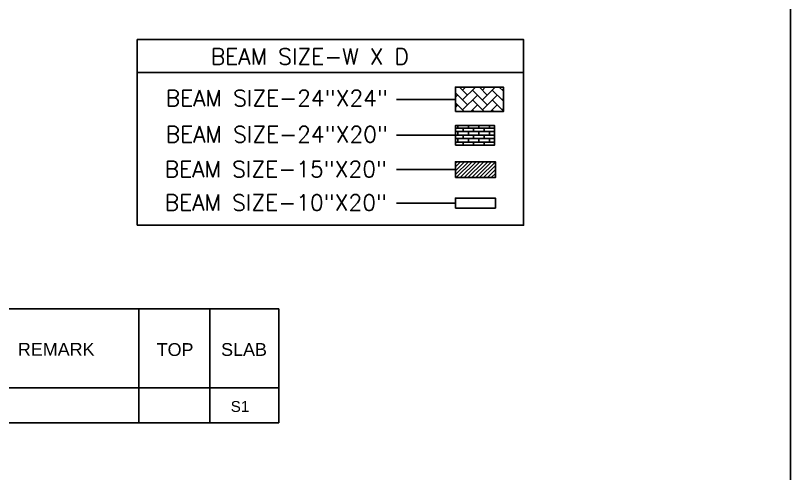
# Model space of a CAD drawing. Header units: inches. Extents: x -13956017 to 293115509, y -946740 to -305538.
# Drawn here: x 1185376 to 1187141, y -921679 to -920635 of the extents above; entities that cross this region are included whole.
import ezdxf
from ezdxf.enums import TextEntityAlignment as Align

# ---------------------------------------------------------------- set-up
doc = ezdxf.new("R2010")
doc.units = ezdxf.units.IN
doc.header["$LTSCALE"] = 6
doc.linetypes.add('CONTINOUS', pattern=[2000000.0, 1000000.0, 1000000.0])
for name, color, linetype in [('A-CUTOUT', 3, 'CONTINOUS'), ('door', 5, 'Continuous'), ('FITTING', 24, 'Continuous'), ('RE', 7, 'Continuous'), ('WAL', 7, 'Continuous')]:
    doc.layers.add(name, color=color, linetype=linetype)
for name, color, linetype, lineweight in [('plan', 7, 'Continuous', 5), ('TEX', 250, 'Continuous', 30), ('W', 250, 'Continuous', 5)]:
    doc.layers.add(name, color=color, linetype=linetype, lineweight=lineweight)
doc.styles.add('A', font='arial.ttf')
doc.styles.add('ROMANS', font='romans.shx')

msp = doc.modelspace()

# ---------------------------------------------------------------- hatches: boundary and pattern name
at = {"layer": 'A-CUTOUT', "ltscale": 0.3}
h = msp.add_hatch(dxfattribs=at)
h.set_pattern_fill('AR-BRSTD', color=256, scale=3)
h.set_pattern_definition([(0, (618123.327, -414964.731), (0, 8.001), []), (90, (618123.327, -414964.731), (-12, 8.001), [8.001, -8.001])])
h.paths.add_polyline_path([(1186377.7, -920930.8), (1186467.1, -920930.8), (1186467.1, -920886.2), (1186377.7, -920886.2)])
at = {"layer": 'door', "ltscale": 0.3}
h = msp.add_hatch(dxfattribs=at)
h.set_pattern_fill('AR-HBONE', color=256, scale=4)
h.set_pattern_definition([(45, (617993.14, -415240.992), (2e-15, 22.627417), [48, -16]), (135, (618004.454, -415229.678), (2e-15, 22.627417), [48, -16])])
h.paths.add_polyline_path([(1186377.7, -920854.5), (1186487.2, -920854.5), (1186487.2, -920798.6), (1186377.7, -920798.6)])
at = {"layer": 'FITTING', "ltscale": 0.3}
h = msp.add_hatch(dxfattribs=at)
h.set_pattern_fill('ANSI31', color=256, scale=50)
h.set_pattern_definition([(45, (486390.643, -383839.887), (-4.419417382, 4.419417382), [])])
h.paths.add_polyline_path([(1186377.7, -921004.8), (1186468.9, -921004.8), (1186468.9, -920968.5), (1186377.7, -920968.5)])

# ---------------------------------------------------------------- linework, layer by layer
for p, q in [((1182999.5, -921303.9), (1185975.7, -921303.9)), ((1185112.3, -921303.9), (1185647.6, -921303.9)), ((1185558.3, -921303.9), (1185725.1, -921303.9)), ((1185656.8, -921303.9), (1185656.8, -921563.8)), ((1185818.2, -921303.9), (1185818.2, -921563.8)), ((1185818.2, -921303.9), (1185818.2, -921563.8)), ((1185975.7, -921303.9), (1185975.7, -921563.8)), ((1185975.7, -921303.9), (1185975.7, -921563.8)), ((1185656.8, -921396.6), (1185656.8, -921563.8)), ((1185818.2, -921396.6), (1185818.2, -921563.8)), ((1185818.2, -921396.6), (1185818.2, -921563.8)), ((1185975.7, -921396.6), (1185975.7, -921563.8)), ((1182999.5, -921484.1), (1185975.7, -921484.1)), ((1182999.5, -921563.8), (1185975.7, -921563.8))]:
    msp.add_line(p, q)
at = {"layer": 'plan', "ltscale": 0.6}
for p in [(1184546.5, -921563.8), (1185052.7, -921563.8)]:
    msp.add_line(p, (1185539.6, -921563.8), dxfattribs=at)
at = {"layer": 'RE', "color": 7, "linetype": 'Continuous', "lineweight": 25, "ltscale": 75}
for p, q in [((1185768.5, -921113.5), (1186533.1, -921113.5)), ((1185211.1, -921563.8), (1185975.7, -921563.8))]:
    msp.add_line(p, q, dxfattribs=at)
at = {"layer": 'TEX', "lineweight": 25, "ltscale": 0.3}
for p, q in [((1186243.3, -920826.5), (1186377.7, -920826.5)), ((1186243.3, -920908.5), (1186377.7, -920908.5)), ((1186243.3, -920986.6), (1186377.7, -920986.6)), ((1186243.3, -921062.8), (1186377.7, -921062.8))]:
    msp.add_line(p, q, dxfattribs=at)
for points in [[(1182359.6, -918318.7), (1187140.9, -918318.7), (1187140.9, -922383.3), (1182359.6, -922383.3)], [(1185653, -921113.5), (1186533.1, -921113.5), (1186533.1, -920690.2), (1185653, -920690.2)], [(1185653, -920690.2), (1186533.1, -920690.2), (1186533.1, -920765.2), (1185653, -920765.2)], [(1186377.7, -920854.5), (1186487.2, -920854.5), (1186487.2, -920798.6), (1186377.7, -920798.6)], [(1186377.7, -920930.8), (1186467.1, -920930.8), (1186467.1, -920886.2), (1186377.7, -920886.2)], [(1186377.7, -921004.8), (1186468.9, -921004.8), (1186468.9, -920968.5), (1186377.7, -920968.5)], [(1186377.7, -921074.1), (1186468.9, -921074.1), (1186468.9, -921051.5), (1186377.7, -921051.5)]]:
    msp.add_lwpolyline(points, close=True, dxfattribs=at)
at = {"layer": 'W', "lineweight": 5, "ltscale": 20}
msp.add_line((1185653, -921113.5), (1186435.6, -921113.5), dxfattribs=at)

# ---------------------------------------------------------------- texts
at = {"style": 'A'}
for s, height, p in [('REMARK', 29.23, (1185381.3, -921410.6)), ('TOP', 29.23, (1185697.3, -921411.2)), ('SLAB', 29.23, (1185844.1, -921411)), ('S1', 24.71, (1185866, -921538.6))]:
    msp.add_text(s, height=height, dxfattribs=at).set_placement(p)
at = {"layer": 'TEX', "lineweight": 25, "ltscale": 0.3, "style": 'ROMANS'}
msp.add_text('BEAM SIZE-W X D ', height=36.597, rotation=0.0047, dxfattribs=at).set_placement((1186058.8, -920729.1), align=Align.MIDDLE_CENTER)
at = {"layer": 'WAL', "lineweight": 5, "style": 'ROMANS'}
for s, p in [('BEAM SIZE-24"X24" ', (1185983.6, -920823.6)), ('BEAM SIZE-24"X20" ', (1185983.6, -920906.2)), ('BEAM SIZE-15"X20"', (1185968.8, -920985.6)), ('BEAM SIZE-10"X20"', (1185968.8, -921061.8))]:
    msp.add_text(s, height=36.597, rotation=0.0047, dxfattribs=at).set_placement(p, align=Align.MIDDLE_CENTER)

doc.saveas('drawing.dxf')
